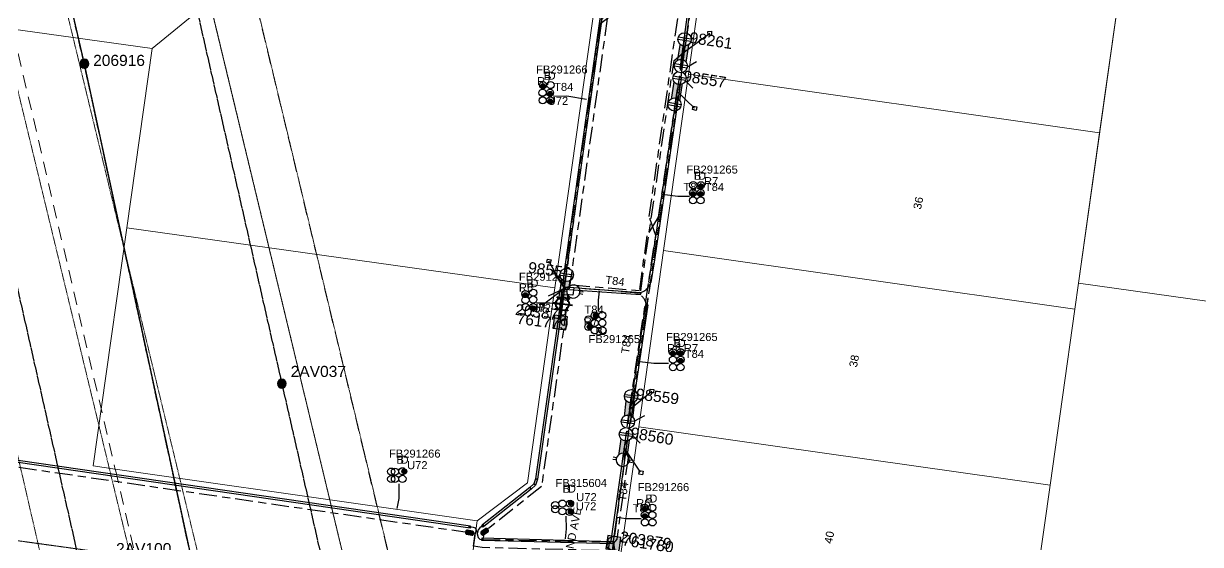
# Model space of a CAD drawing. Header units: metres. Extents: x 277863 to 282129, y 6130772 to 6135401.
# Drawn here: x 279346.1 to 279610.9, y 6133585.4 to 6133702.5 of the extents above; entities that cross this region are included whole.
import ezdxf
from ezdxf.enums import TextEntityAlignment as Align

# ---------------------------------------------------------------- set-up
doc = ezdxf.new("R2010")
doc.units = ezdxf.units.M
for name, pattern in [('Cable Exist OH', [1, 1, 0]), ('Cable Exist UG', [8.2, 4, -1.2, 1.8, -1.2]), ('Dash', [5, 3, -2]), ('HIDDEN', [0.375, 0.25, -0.125]), ('HIDDEN2', [0.1875, 0.125, -0.0625])]:
    doc.linetypes.add(name, pattern=pattern)
doc.layers.get('0').update_dxf_attribs({"color": 6})
for name, color, linetype, lineweight in [('Cadastre Buildings_SP_EXT', 9, 'Continuous', 5), ('Cadastre Easements_SP_EXT', 9, 'Continuous', 5), ('Cadastre Land Parcels_SP_EXT', 9, 'Continuous', 5), ('Cadastre Other Property_SP_EXT', 9, 'HIDDEN', 5), ('Cadastre Roads_SP_EXT', 9, 'Continuous', 5)]:
    doc.layers.add(name, color=color, linetype=linetype, lineweight=lineweight)
for name, color, linetype in [('Duct_SP_EXT', 7, 'Continuous'), ('Equip_HV_EXT', 7, 'Continuous'), ('Equip_LV_EXT', 7, 'Continuous'), ('Equip_SP_SL_EXT', 7, 'Continuous'), ('Mains_HV_EXT', 7, 'Continuous'), ('Mains_LV_EXT', 7, 'Continuous'), ('Mains_SL_EXT', 7, 'Continuous'), ('Mains_TR_EXT', 7, 'Continuous'), ('Services_SP_EXT', 7, 'Continuous'), ('SupportsOH_SP_TR_HV_LV_SL_EXT', 7, 'Continuous'), ('SupportsUG_SP_LV_EXT', 7, 'Continuous'), ('SupportsUG_SP_LV_SL_EXT', 7, 'Continuous'), ('Trench_SP_EXT', 7, 'Continuous')]:
    doc.layers.add(name, color=color, linetype=linetype)
doc.styles.add('COLUMN_LABEL', font='arial.ttf')
doc.styles.add('iecARIAL', font='arial.ttf', dxfattribs={"height": 2})
doc.styles.add('POLE_LABEL', font='arial.ttf')
doc.styles.get("Standard").update_dxf_attribs({"font": 'arial.ttf'})
doc.linetypes.add('Cable E OH', pattern='A,9.4,["E",Standard,S=1.7,R=0,X=0,Y=-1],0', length=9.4)

# ---------------------------------------------------------------- blocks, each defined once
blk = doc.blocks.new('COLUMN_EXT')
blk.add_hatch(color=256).paths.add_polyline_path([(-1.49, 1.48), (-1.49, -1.49), (1.48, -1.49), (1.48, 1.48)])
blk.add_lwpolyline([(-1.49, -1.49), (1.48, -1.49), (1.48, 1.48), (-1.49, 1.48)], close=True)
for tag, height, style, flags, p in [('ASSET_NUM', 2.5, 'COLUMN_LABEL', 8, (2, 2)), ('STRUCTURE_PLANT_NUMBER', 0.2, 'POLE_LABEL', 9, (1.81, 0.03)), ('STREET_CODE', 0.2, 'COLUMN_LABEL', 9, (1.81, -0.2))]:
    blk.add_attdef(tag, text='', height=height, dxfattribs=dict(style=style, flags=flags)).set_placement(p, align=Align.MIDDLE_LEFT)
at = {"flags": 1}
blk.add_attdef('Z', (1.81, -2.35), '', height=0.2, dxfattribs=at)
at = {"flags": 9}
for tag, p in [('COLUMN_TYPE', (1.81, -0.4)), ('OWNED_BY', (1.81, -0.6)), ('STATE', (1.81, -0.8)), ('USAGE', (1.81, -1)), ('STREETNAME', (1.81, -1.6)), ('SUBURB', (1.81, -1.8)), ('LEGEND', (1.81, -1.2)), ('LOCATION', (1.81, -1.4)), ('NOTES', (1.81, -2))]:
    blk.add_attdef(tag, text='', height=0.2, dxfattribs=at).set_placement(p, align=Align.MIDDLE_LEFT)
blk = doc.blocks.new('PILLAR_EXT')
blk.add_hatch(color=256).paths.add_polyline_path([(-2.475, 0.99), (-2.475, -0.99), (2.475, -0.99), (2.475, 0.99)])
blk.add_lwpolyline([(-2.475, -0.99), (2.475, -0.99), (2.475, 0.99), (-2.475, 0.99)], close=True)
at = {"style": 'iecARIAL', "flags": 8}
blk.add_attdef('ASSET_NUM', (1.5, 3.5), '', height=2.5, dxfattribs=at)
for tag, p, flags in [('OWNED_BY', (0, -0.2), 9), ('STATE', (0, -0.4), 9), ('SUPPORT_TYPE', (0, -0.6), 9), ('STREETNAME', (0, -1.8), 9), ('SUBURB', (0, -2), 1), ('USAGE', (0, -0.8), 9), ('LEGEND', (0, -1), 9), ('LOCATION', (0, -1.2), 9), ('NOTES', (0, -1.4), 9), ('PARENT', (0, -1.6), 9)]:
    blk.add_attdef(tag, p, '', height=0.2, dxfattribs=dict(flags=flags))
blk = doc.blocks.new('DUCT_EXT')
blk.add_circle((0, 0.8), 0.8)
at = {"flags": 1}
blk.add_attdef('Z', (0, 0), '', height=0.2, dxfattribs=at)
at = {"flags": 9}
for tag, p in [('DUCT_CODE', (0, 0)), ('XSECT_TYPE', (0, -0.2)), ('STATE', (0, -0.6)), ('FB_REFERENCE', (0, -0.4)), ('NOTES', (0, -0.8))]:
    blk.add_attdef(tag, text='', height=0.2, dxfattribs=at).set_placement(p, align=Align.MIDDLE_LEFT)
blk = doc.blocks.new('SL_LANTERN_EXT')
at = {"lineweight": 40}
for p, q in [((-1.46, 5.68), (-1.06, 5.28)), ((0, 1.97), (0, 6.47)), ((1.46, 5.68), (1.06, 5.28)), ((-2.25, 4.22), (2.25, 4.22)), ((-1.46, 2.76), (-1.06, 3.16)), ((0, 0), (0, 2.72)), ((1.46, 2.76), (1.06, 3.16))]:
    blk.add_line(p, q, dxfattribs=at)
blk.add_circle((0, 4.22), 1.5, dxfattribs=at)
at = {"style": 'iecARIAL', "flags": 8}
blk.add_attdef('ASSET_NUM', (1.5, 1.5), '', height=2.5, dxfattribs=at)
for tag, p, height, flags in [('OPERATING_VOLTAGE', (0.98, -1.65), 0.2, 9), ('ORIENTATION', (0.98, -1.85), 0.2, 9), ('OWNED_BY', (0.98, -2.05), 0.2, 9), ('STATE', (0.98, -2.25), 0.2, 9), ('CONSTRUCTED_VOLTAGE', (0.98, -0.65), 0.2, 9), ('CONTROL_TYPE', (0.98, -0.85), 0.2, 9), ('LANTERN_PURPOSE', (0.98, -1.05), 0.2, 9), ('LANTERN_TYPE', (0.98, -1.25), 0.2, 9), ('NO_PHASES', (0.98, -1.45), 0.2, 9), ('USAGE', (0.98, -2.45), 0.2, 9), ('CEXIST', (0.98, -2.65), 0.2, 9), ('LNUMBER', (2.18, -3.25), 2.5, 8), ('CNEW', (0.98, -2.85), 0.2, 9), ('CNUMBER', (0.98, -3.05), 0.2, 9), ('CREMOVE', (0.98, -3.25), 0.2, 9), ('CREPLACE', (0.98, -3.45), 0.2, 9), ('LKINGHEIGHT', (0.98, -3.65), 0.2, 9), ('LBRACKET', (0.98, -3.85), 0.2, 9), ('LBRACKETVOCAB', (0.98, -4.05), 0.2, 9), ('LCATEGORY', (0.98, -4.25), 0.2, 9), ('LCHARGE1', (0.98, -4.45), 0.2, 9), ('LCHARGE1PERCENT', (0.98, -4.65), 0.2, 9), ('LCHARGE2', (0.98, -4.85), 0.2, 9), ('LCHARGE2PERCENT', (0.98, -5.05), 0.2, 9), ('LCHARGE3', (0.98, -5.25), 0.2, 9), ('LCHARGE3PERCENT', (0.98, -5.45), 0.2, 9), ('LEXIST', (0.98, -5.65), 0.2, 9), ('LLAMP', (0.98, -5.85), 0.2, 9), ('LLAMPVOCAB', (0.98, -6.05), 0.2, 9), ('LMAST', (0.98, -6.25), 0.2, 9), ('LMASTVOCAB', (0.98, -6.45), 0.2, 9), ('LNEW', (0.98, -6.65), 0.2, 9), ('LANTNUMBER', (0.98, -6.85), 0.2, 9), ('LOUTREACH', (0.98, -7.25), 0.2, 9), ('LOUTREACHVOCAB', (0.98, -7.45), 0.2, 9), ('LRATECODE', (0.98, -7.65), 0.2, 9), ('LREMOVE', (0.98, -7.85), 0.2, 9), ('LREPLACE', (0.98, -8.05), 0.2, 9), ('STREETNAME', (0.98, -9.25), 0.2, 9), ('SUBURB', (0.98, -9.45), 0.2, 1), ('LTYPE', (0.98, -8.25), 0.2, 9), ('LTYPEVOCAB', (0.98, -8.45), 0.2, 9), ('LEGEND', (0.98, -8.65), 0.2, 9), ('LOCATION', (0.98, -8.85), 0.2, 9), ('NOTES', (0.98, -9.05), 0.2, 9)]:
    blk.add_attdef(tag, p, '', height=height, dxfattribs=dict(flags=flags))
blk = doc.blocks.new('CCP_EXT')
at = {"flags": 9}
blk.add_attdef('NOTES', text='', height=0.2, dxfattribs=at).set_placement((0, -2), align=Align.MIDDLE_LEFT)
blk.add_wipeout([(0, 0.57), (0.57, 0), (0, -0.57), (-0.57, 0)])
blk.add_lwpolyline([(-0.57, 0), (0, 0.57), (0.57, 0), (0, -0.57), (-0.57, 0)])
at = {"flags": 1}
blk.add_attdef('Z', (0, 0), '', height=0.2, dxfattribs=at)
at = {"flags": 9}
for tag, p in [('CCP_TYPE', (0, 0)), ('CONSTRUCTED_VOLTAGE', (0, -0.2)), ('OPERATING_VOLTAGE', (0, -0.6)), ('ORIENTATION', (0, -0.8)), ('OWNED_BY', (0, -1)), ('STATE', (0, -1.8)), ('NO_PHASES', (0, -0.4)), ('USAGE', (0, -1.2)), ('LEGEND', (0, -1.4)), ('LIFE_SUPPORT', (0, -1.6))]:
    blk.add_attdef(tag, text='', height=0.2, dxfattribs=at).set_placement(p, align=Align.MIDDLE_LEFT)
blk = doc.blocks.new('POLE_EXT')
blk.add_hatch(color=256).paths.add_polyline_path([(-1, 0, 1), (1, 0, 1)])
blk.add_lwpolyline([(-1, 0, 1), (1, 0, 1)], format="xyb", close=True)
for tag, height, flags, p in [('pNumber', 2.5, 8, (-17.84, 2.07)), ('OWNED_BY', 0.2, 9, (1.35, -0.4)), ('SPECIAL_USE', 0.2, 9, (1.35, -0.8)), ('STATE', 0.2, 9, (1.35, -1)), ('cLV', 0.2, 9, (1.35, -1.4)), ('hDepth', 0.2, 9, (1.35, -1.6)), ('hDia', 0.2, 9, (1.35, -1.8)), ('cHV', 0.2, 9, (1.35, -2)), ('PARENT', 0.2, 9, (1.35, -0.6)), ('USAGE', 0.2, 9, (1.35, -1.2)), ('LBRACKET', 0.2, 9, (1.35, -2.2)), ('LExisting', 0.2, 9, (1.35, -2.4)), ('LANTNUMBER', 0.2, 9, (1.35, -2.6)), ('cLinedev', 0.2, 9, (1.35, -3.4)), ('pExisting', 0.2, 9, (1.35, -3.8)), ('pFooting', 0.2, 9, (1.35, -4.4)), ('pNew', 0.2, 9, (1.35, -4.6)), ('pRelocate', 0.2, 9, (1.35, -5)), ('pRemove', 0.2, 9, (1.35, -5.2)), ('pReplace', 0.2, 9, (1.35, -5.4)), ('LOther', 0.2, 9, (1.35, -2.8)), ('LRemove', 0.2, 9, (1.35, -3)), ('LEGEND', 0.2, 9, (1.35, -3.2)), ('LOCATION', 0.2, 9, (1.35, -3.6)), ('PFNUMBER', 0.2, 9, (1.35, -4)), ('NEWPFNUMBER', 0.2, 9, (1.35, -4.2)), ('pStay', 0.2, 9, (1.35, -5.6)), ('pType', 0.2, 9, (1.35, -5.8)), ('cspan', 0.2, 9, (1.35, -6)), ('STREETNAME', 0.2, 9, (1.35, -6.2)), ('SUBURB', 0.2, 9, (1.35, -6.4)), ('OPERATED_BY', 0.2, 9, (1.36, -7.01)), ('NOTES', 0.2, 9, (1.35, -6.6)), ('MAINTAINED_BY', 0.2, 9, (1.36, -6.81))]:
    blk.add_attdef(tag, text='', height=height, dxfattribs=dict(flags=flags)).set_placement(p, align=Align.MIDDLE_LEFT)
at = {"style": 'POLE_LABEL'}
for tag, height, flags, p in [('ASSET_NUM', 2.5, 8, (2, 2)), ('STRUCTURE_PLANT_NUMBER', 0.2, 9, (1.35, 0.03)), ('STREET_CODE', 0.2, 9, (1.35, -0.2))]:
    blk.add_attdef(tag, text='', height=height, dxfattribs=dict(at, flags=flags)).set_placement(p, align=Align.MIDDLE_LEFT)
at = {"flags": 1}
blk.add_attdef('Z', (1.35, -7.33), '', height=0.2, dxfattribs=at)
blk = doc.blocks.new('HV_STJ_EXT')
h = blk.add_hatch(color=256)
edge = h.paths.add_edge_path()
edge.add_ellipse((-0.59, 0.13), major_axis=(0.226, 0.226), ratio=1, start_angle=45, end_angle=135)
edge.add_line((-0.91, 0.13), (-0.91, -0.13))
edge.add_ellipse((-0.59, -0.13), major_axis=(0.226, 0.226), ratio=1, start_angle=135, end_angle=225)
edge.add_line((-0.59, -0.45), (0.59, -0.45))
edge.add_ellipse((0.59, -0.13), major_axis=(-0.226, 0.226), ratio=1, start_angle=135, end_angle=225)
edge.add_line((0.91, -0.13), (0.91, 0.13))
edge.add_ellipse((0.59, 0.13), major_axis=(-0.226, 0.226), ratio=1, start_angle=225, end_angle=315)
edge.add_line((0.59, 0.45), (-0.59, 0.45))
blk.add_lwpolyline([(-0.91, 0.13), (-0.91, -0.13, 0.414214), (-0.59, -0.45), (0.59, -0.45, 0.414214), (0.91, -0.13), (0.91, 0.13, 0.414214), (0.59, 0.45), (-0.59, 0.45, 0.414214)], format="xyb", close=True)
for tag, flags, p in [('ORIENTATION', 9, (1.5, 0)), ('Z', 1, (1.5, -0.8)), ('USAGE', 9, (1.5, -0.2)), ('LEGEND', 9, (1.5, -0.4)), ('NOTES', 9, (1.5, -0.6))]:
    blk.add_attdef(tag, text='', height=0.2, dxfattribs=dict(flags=flags)).set_placement(p, align=Align.MIDDLE_LEFT)
blk = doc.blocks.new('LV_UG_LINKS_OPEN_EXT')
for p, q in [((-0.25, 1.47), (-0.25, 2.22)), ((0.25, 1.47), (0.25, 2.22)), ((-0.25, -1.47), (-0.25, -2.22)), ((0.25, -1.47), (0.25, -2.22))]:
    blk.add_line(p, q)
at = {"flags": 9}
for tag, p in [('ACTUAL_STATUS', (0, 0)), ('CONSTRUCTED_VOLTAGE', (0, -0.2)), ('OPERATING_VOLTAGE', (0, -0.6)), ('ORIENTATION', (0, -0.8)), ('STATE', (0, -1)), ('SWITCH_TYPE', (0, -1.2)), ('NO_PHASES', (0, -0.4)), ('USAGE', (0, -1.4)), ('NOTES', (0, -1.6))]:
    blk.add_attdef(tag, text='', height=0.2, dxfattribs=at).set_placement(p, align=Align.MIDDLE_LEFT)
at = {"flags": 1}
blk.add_attdef('Z', (0, 0), '', height=0.2, dxfattribs=at)
blk.add_wipeout([(-0.25, 1.47), (-0.43, 1.43), (-0.61, 1.36), (-0.77, 1.28), (-0.93, 1.17), (-1.07, 1.05), (-1.19, 0.9), (-1.29, 0.75), (-1.38, 0.58), (-1.44, 0.4), (-1.48, 0.22), (-1.49, 0.03), (-1.49, -0.16), (-1.45, -0.34), (-1.4, -0.52), (-1.32, -0.69), (-1.23, -0.85), (-1.11, -1), (-0.98, -1.13), (-0.83, -1.24), (-0.66, -1.34), (-0.49, -1.41), (-0.31, -1.46), (-0.13, -1.49), (0.06, -1.49), (0.25, -1.47), (0.43, -1.43), (0.61, -1.36), (0.77, -1.28), (0.93, -1.17), (1.07, -1.05), (1.19, -0.9), (1.29, -0.75), (1.38, -0.58), (1.44, -0.4), (1.48, -0.22), (1.49, -0.03), (1.49, 0.16), (1.45, 0.34), (1.4, 0.52), (1.32, 0.69), (1.23, 0.85), (1.11, 1), (0.98, 1.13), (0.83, 1.24), (0.66, 1.34), (0.49, 1.41), (0.31, 1.46), (0.13, 1.49), (-0.06, 1.49)])
blk.add_lwpolyline([(0, -1.49, 1), (0, 1.49, 1)], format="xyb", close=True)
blk = doc.blocks.new('LV_UG_LINKS_CLOSED_EXT')
blk.add_wipeout([(-1.06, 1.06), (-1.18, 0.92), (-1.29, 0.76), (-1.37, 0.59), (-1.43, 0.42), (-1.48, 0.23), (-1.49, 0.05), (-1.49, -0.14), (-1.46, -0.33), (-1.41, -0.51), (-1.33, -0.68), (-1.24, -0.84), (-1.12, -0.99), (-0.99, -1.12), (-0.84, -1.24), (-0.68, -1.33), (-0.51, -1.41), (-0.33, -1.46), (-0.14, -1.49), (0.05, -1.49), (0.23, -1.48), (0.42, -1.43), (0.59, -1.37), (0.76, -1.29), (0.92, -1.18), (1.06, -1.06), (1.18, -0.92), (1.29, -0.76), (1.37, -0.59), (1.43, -0.42), (1.48, -0.23), (1.49, -0.05), (1.49, 0.14), (1.46, 0.33), (1.41, 0.51), (1.33, 0.68), (1.24, 0.84), (1.12, 0.99), (0.99, 1.12), (0.84, 1.24), (0.68, 1.33), (0.51, 1.41), (0.33, 1.46), (0.14, 1.49), (-0.05, 1.49), (-0.23, 1.48), (-0.42, 1.43), (-0.59, 1.37), (-0.76, 1.29), (-0.92, 1.18)])
for p, q in [((-0.25, -1.48), (-0.25, 1.48)), ((0.25, -1.48), (0.25, 1.48))]:
    blk.add_line(p, q)
blk.add_circle((0, 0), 1.5)
at = {"flags": 9}
for tag, p in [('ACTUAL_STATUS', (0, 0)), ('CONSTRUCTED_VOLTAGE', (0, -0.2)), ('OPERATING_VOLTAGE', (0, -0.6)), ('ORIENTATION', (0, -0.8)), ('STATE', (0, -1)), ('SWITCH_TYPE', (0, -1.2)), ('NO_PHASES', (0, -0.4)), ('USAGE', (0, -1.4)), ('NOTES', (0, -1.6))]:
    blk.add_attdef(tag, text='', height=0.2, dxfattribs=at).set_placement(p, align=Align.MIDDLE_LEFT)
at = {"flags": 1}
blk.add_attdef('Z', (0, 0), '', height=0.2, dxfattribs=at)
blk = doc.blocks.new('CABLE_LARGE_EXT')
h = blk.add_hatch(color=256)
edge = h.paths.add_edge_path()
edge.add_arc((0, 0.55), 0.55, 0, 360)
blk.add_circle((0, 0.55), 0.55)
at = {"flags": 1}
blk.add_attdef('Z', (0, 0), '', height=0.2, dxfattribs=at)
at = {"flags": 9}
for tag, p in [('COND_CODE', (0, 0)), ('STATE', (0, -0.4)), ('XSECT_SIZE', (0, -0.6)), ('FB_REFERENCE', (0, -0.2)), ('NOTES', (0, -0.8))]:
    blk.add_attdef(tag, text='', height=0.2, dxfattribs=at).set_placement(p, align=Align.MIDDLE_LEFT)

msp = doc.modelspace()

# ---------------------------------------------------------------- linework, layer by layer
at = {"layer": 'Cadastre Land Parcels_SP_EXT', "linetype": 'Continuous'}
for points in [[(279152.49, 6133727.98), (279375.03, 6133696.95), (279396.64, 6133714.6), (279417.49, 6133731.62), (279426.05, 6133791.02), (279416.14, 6133792.41), (279408.15, 6133736.91), (279372.1, 6133707.48), (279258.94, 6133723.33), (279219.32, 6133728.86), (279153.52, 6133737.93), (279152.49, 6133727.98)], [(279926.09, 6133596.1), (279940.06, 6133695.73), (279597.45, 6133743.77), (279583.43, 6133644.15), (279926.09, 6133596.1)], [(279495.68, 6133691.18), (279588.19, 6133677.98), (279593.77, 6133717.62), (279501.26, 6133730.85), (279495.68, 6133691.18)], [(279490.09, 6133651.51), (279582.62, 6133638.34), (279583.43, 6133644.15), (279588.19, 6133677.98), (279495.68, 6133691.18), (279490.09, 6133651.51)], [(279361.81, 6133603.04), (279366.74, 6133602.33), (279425.63, 6133593.94), (279448.2, 6133590.73), (279459.5, 6133599.24), (279465.67, 6133643.09), (279369.35, 6133656.59), (279363.6, 6133615.79), (279361.81, 6133603.04)], [(279484.51, 6133611.84), (279577.04, 6133598.71), (279582.62, 6133638.34), (279490.09, 6133651.51), (279484.51, 6133611.84)], [(279569.42, 6133544.52), (279912.12, 6133496.47), (279926.09, 6133596.1), (279583.43, 6133644.15), (279582.62, 6133638.34), (279577.04, 6133598.71), (279571.46, 6133559.07), (279569.42, 6133544.52)], [(279478.92, 6133572.16), (279571.46, 6133559.07), (279577.04, 6133598.71), (279484.51, 6133611.84), (279478.92, 6133572.16)]]:
    msp.add_lwpolyline(points, close=True, dxfattribs=at)
msp.add_lwpolyline([(279444.99, 6133567.92), (279448.2, 6133590.73), (279425.63, 6133593.94), (279366.74, 6133602.33), (279361.81, 6133603.04), (279363.6, 6133615.79), (279363.6, 6133615.79), (279369.34, 6133656.59), (279375.03, 6133696.95), (279152.49, 6133727.98)], dxfattribs=at)
at = {"layer": 'Cadastre Other Property_SP_EXT', "linetype": 'HIDDEN2'}
for points in [[(279285.2, 6133997.18), (279253.49, 6134001.58), (279379.46, 6133455.13), (279417.72, 6133449.64), (279285.2, 6133997.18)], [(279401.85, 6133451.91), (279451.37, 6133444.62), (279319.39, 6133992.33), (279269.39, 6133999.41), (279401.85, 6133451.91)]]:
    msp.add_lwpolyline(points, close=True, dxfattribs=at)
at = {"layer": 'Duct_SP_EXT'}
for p, q in [((279486.82, 6133644.38), (279487.63, 6133649.52)), ((279487.29, 6133644.31), (279488.11, 6133649.44)), ((279487.63, 6133649.52), (279487.87, 6133649.48)), ((279488.11, 6133649.44), (279487.87, 6133649.48)), ((279486.82, 6133644.38), (279487.05, 6133644.34)), ((279487.29, 6133644.31), (279487.05, 6133644.34)), ((279484.95, 6133641.61), (279484.97, 6133641.85)), ((279484.99, 6133642.09), (279484.97, 6133641.85)), ((279486.07, 6133639.33), (279486.31, 6133639.3)), ((279486.55, 6133639.26), (279486.31, 6133639.3)), ((279466.31, 6133635.44), (279461.26, 6133600.14)), ((279466.79, 6133635.37), (279461.73, 6133600.07)), ((279466.31, 6133635.44), (279466.55, 6133635.41)), ((279466.31, 6133635.44), (279466.55, 6133635.41)), ((279466.79, 6133635.38), (279466.55, 6133635.41)), ((279466.79, 6133635.37), (279466.55, 6133635.41)), ((279446.62, 6133589.03), (279284.49, 6133612.6)), ((279446.69, 6133589.51), (279284.56, 6133613.07)), ((279460.02, 6133598.19), (279449.37, 6133589.82)), ((279460.34, 6133597.83), (279449.67, 6133589.44)), ((279460.89, 6133599.02), (279460.02, 6133598.18)), ((279460.02, 6133598.18), (279460.02, 6133598.19)), ((279460.02, 6133598.19), (279460.18, 6133598.01)), ((279460.02, 6133598.18), (279460.18, 6133598.01)), ((279460.35, 6133597.84), (279460.18, 6133598.01)), ((279460.34, 6133597.83), (279460.18, 6133598.01)), ((279460.35, 6133597.84), (279460.34, 6133597.83)), ((279461.31, 6133598.76), (279460.35, 6133597.84)), ((279461.26, 6133600.16), (279460.89, 6133599.02)), ((279460.89, 6133599.02), (279461.1, 6133598.89)), ((279461.31, 6133598.76), (279461.1, 6133598.89)), ((279461.26, 6133600.14), (279461.26, 6133600.16)), ((279461.26, 6133600.16), (279461.49, 6133600.11)), ((279461.26, 6133600.14), (279461.49, 6133600.11)), ((279461.73, 6133600.05), (279461.31, 6133598.76)), ((279461.73, 6133600.07), (279461.49, 6133600.11)), ((279461.73, 6133600.05), (279461.49, 6133600.11)), ((279461.73, 6133600.07), (279461.73, 6133600.05)), ((279449.28, 6133589.75), (279449.18, 6133589.68)), ((279449.38, 6133589.82), (279449.28, 6133589.75)), ((279449.28, 6133589.75), (279449.41, 6133589.55)), ((279449.37, 6133589.82), (279449.38, 6133589.82)), ((279449.37, 6133589.82), (279449.52, 6133589.63)), ((279449.38, 6133589.82), (279449.52, 6133589.63)), ((279446.62, 6133589.03), (279446.66, 6133589.27)), ((279446.69, 6133589.51), (279446.66, 6133589.27)), ((279449.18, 6133589.68), (279449.31, 6133589.48)), ((279449.43, 6133589.28), (279449.31, 6133589.48)), ((279449.55, 6133589.35), (279449.41, 6133589.55)), ((279449.55, 6133589.35), (279449.43, 6133589.28)), ((279449.67, 6133589.44), (279449.52, 6133589.63)), ((279449.66, 6133589.44), (279449.52, 6133589.63)), ((279449.66, 6133589.44), (279449.55, 6133589.35)), ((279449.67, 6133589.44), (279449.66, 6133589.44)), ((279449.24, 6133586.77), (279449.23, 6133586.53)), ((279449.23, 6133586.29), (279449.23, 6133586.53)), ((279478.71, 6133585.5), (279449.23, 6133586.29)), ((279478.72, 6133585.98), (279449.24, 6133586.77)), ((279478.2, 6133585.68), (279478.44, 6133585.64)), ((279478.68, 6133585.61), (279478.44, 6133585.64)), ((279478.71, 6133585.5), (279478.72, 6133585.74)), ((279478.72, 6133585.98), (279478.72, 6133585.74))]:
    msp.add_line(p, q, dxfattribs=at)
for points in [[(279465.34, 6133686.24), (279468.34, 6133686.28), (279472.77, 6133685.56)], [(279495.93, 6133663.64), (279493.34, 6133663.64), (279490.41, 6133664)], [(279475.48, 6133637.9), (279475.46, 6133640.32), (279475.73, 6133642.37)], [(279475.48, 6133637.9), (279475.46, 6133640.32), (279475.73, 6133642.37)], [(279461.49, 6133639.72), (279464.49, 6133639.71), (279466.64, 6133639.4)], [(279491.22, 6133626.09), (279487.95, 6133626.07), (279484.77, 6133626.49)], [(279430.54, 6133599.06), (279430.54, 6133595.76), (279430.13, 6133593.48)], [(279468.14, 6133591.73), (279468.21, 6133588.89), (279468, 6133586.63)], [(279485.04, 6133591.16), (279481.65, 6133591.18), (279479.64, 6133591.46)]]:
    msp.add_lwpolyline(points, dxfattribs=at)
at = {"layer": 'Mains_HV_EXT', "linetype": 'Cable Exist UG'}
for points in [[(279446.42, 6133588), (279282.22, 6133611.8), (279280.02, 6133595.12)], [(279484.76, 6133568.21), (279483.17, 6133567.35), (279483.17, 6133567.35), (279478.54, 6133568.16), (279473.43, 6133568.46), (279474.57, 6133576.64), (279475.63, 6133584.05), (279449.32, 6133584.67), (279447.38, 6133584.97), (279447.73, 6133587.89), (279446.47, 6133588.02)], [(279484.76, 6133568.21), (279483.42, 6133569.34), (279483.42, 6133569.34), (279478.79, 6133570.15), (279475.73, 6133570.49), (279475.73, 6133570.49), (279476.58, 6133576.5), (279477.95, 6133585.88), (279449.53, 6133586.46), (279449.86, 6133588.26)]]:
    msp.add_lwpolyline(points, dxfattribs=at)
at = {"layer": 'Mains_HV_EXT', "linetype": 'Cable Exist OH'}
msp.add_lwpolyline([(279398.6, 6133448.21), (279383.24, 6133513.85), (279377.38, 6133581.7), (279280.03, 6133595.17)], dxfattribs=at)
at = {"layer": 'Mains_SL_EXT', "linetype": 'Cable Exist UG'}
msp.add_lwpolyline([(279478.83, 6133585.68), (279479.13, 6133583.82), (279479.13, 6133583.82), (279477.42, 6133572.17), (279477.18, 6133570), (279477.18, 6133570), (279473.24, 6133539.42), (279472.47, 6133537.26)], dxfattribs=at)
at = {"layer": 'Trench_SP_EXT', "linetype": 'Cable Exist UG'}
for points in [[(279497.52, 6133693.96), (279493.87, 6133691.81)], [(279496.69, 6133688.03), (279493.71, 6133690.89)], [(279485.84, 6133614.3), (279481.96, 6133612.25)], [(279484.87, 6133608.19), (279481.83, 6133611.29)], [(279449.69, 6133589.78), (279448.78, 6133589.13), (279448.4, 6133588.69), (279448.18, 6133587.75)], [(279446.24, 6133589.41), (279447.25, 6133589.3), (279447.72, 6133589.14), (279447.94, 6133588.71), (279448.41, 6133586.96), (279448.8, 6133586.61), (279449.72, 6133586.41)]]:
    msp.add_lwpolyline(points, dxfattribs=at)
for points in [[(279487.38, 6133646.03), (279486.07, 6133637.66), (279486.07, 6133637.66, 0.428125), (279483.85, 6133642.03)], [(279483.89, 6133641.95, 0.40932), (279487.26, 6133644.8)]]:
    msp.add_lwpolyline(points, format="xyb", dxfattribs=at)

# ---------------------------------------------------------------- block references
at = {"layer": 'Duct_SP_EXT'}
for name, p in [('DUCT_EXT', (279462.87, 6133686.19)), ('DUCT_EXT', (279462.98, 6133687.91)), ('CABLE_LARGE_EXT', (279462.98, 6133687.91)), ('DUCT_EXT', (279464.57, 6133686.19)), ('DUCT_EXT', (279464.68, 6133687.91)), ('DUCT_EXT', (279462.9, 6133684.47)), ('DUCT_EXT', (279464.6, 6133684.47)), ('CABLE_LARGE_EXT', (279464.57, 6133686.19)), ('CABLE_LARGE_EXT', (279464.6, 6133684.47)), ('DUCT_EXT', (279496.77, 6133665.4)), ('DUCT_EXT', (279498.52, 6133665.38)), ('DUCT_EXT', (279496.72, 6133663.68)), ('CABLE_LARGE_EXT', (279496.72, 6133663.68)), ('DUCT_EXT', (279498.44, 6133663.68)), ('CABLE_LARGE_EXT', (279498.44, 6133663.68)), ('CABLE_LARGE_EXT', (279498.52, 6133665.38)), ('DUCT_EXT', (279496.72, 6133661.98)), ('DUCT_EXT', (279498.42, 6133661.98)), ('DUCT_EXT', (279460.78, 6133641.22)), ('DUCT_EXT', (279459, 6133640.93)), ('DUCT_EXT', (279459.04, 6133639.55)), ('CABLE_LARGE_EXT', (279459, 6133640.9)), ('DUCT_EXT', (279460.77, 6133639.68)), ('DUCT_EXT', (279459.07, 6133637.97)), ('DUCT_EXT', (279460.77, 6133637.96)), ('DUCT_EXT', (279492.2, 6133627.81)), ('DUCT_EXT', (279492.21, 6133626.15)), ('CABLE_LARGE_EXT', (279492.2, 6133627.81)), ('DUCT_EXT', (279493.92, 6133627.82)), ('DUCT_EXT', (279493.92, 6133626.15)), ('CABLE_LARGE_EXT', (279493.92, 6133627.82)), ('CABLE_LARGE_EXT', (279493.92, 6133626.15)), ('DUCT_EXT', (279492.22, 6133624.46)), ('DUCT_EXT', (279493.91, 6133624.46)), ('DUCT_EXT', (279467.36, 6133593.79)), ('DUCT_EXT', (279469.06, 6133593.76)), ('DUCT_EXT', (279467.35, 6133592.04)), ('DUCT_EXT', (279469.01, 6133591.9)), ('DUCT_EXT', (279485.85, 6133592.87)), ('DUCT_EXT', (279485.9, 6133591.21)), ('CABLE_LARGE_EXT', (279485.85, 6133592.87)), ('DUCT_EXT', (279487.55, 6133592.87)), ('DUCT_EXT', (279487.6, 6133591.21)), ('DUCT_EXT', (279485.91, 6133589.55)), ('CABLE_LARGE_EXT', (279485.9, 6133591.21)), ('DUCT_EXT', (279487.61, 6133589.55))]:
    msp.add_blockref(name, p, dxfattribs=at)
for name, p, rotation in [('DUCT_EXT', (279475.42, 6133636.89), 90.0727644792585), ('CABLE_LARGE_EXT', (279475.42, 6133636.89), 90.0727644792585), ('DUCT_EXT', (279477.14, 6133636.93), 90.0727644792585), ('DUCT_EXT', (279474.01, 6133636.01), 90.0727644792585), ('DUCT_EXT', (279474.02, 6133634.34), 90.0727644792585), ('CABLE_LARGE_EXT', (279474.02, 6133634.34), 90.0727644792585), ('DUCT_EXT', (279475.43, 6133635.21), 90.0727644792585), ('DUCT_EXT', (279477.14, 6133635.25), 90.0727644792585), ('DUCT_EXT', (279475.44, 6133633.53), 90.0727644792585), ('DUCT_EXT', (279477.15, 6133633.57), 90.0727644792585), ('DUCT_EXT', (279428.04, 6133601.78), 270.1875400876245), ('DUCT_EXT', (279428.04, 6133600.1), 270.1875400876245), ('DUCT_EXT', (279428.87, 6133601.75), 270.1875400876245), ('DUCT_EXT', (279428.87, 6133600.1), 270.1875400876245), ('DUCT_EXT', (279430.57, 6133601.85), 270.1875400876245), ('DUCT_EXT', (279430.57, 6133600.14), 270.1875400876245), ('CABLE_LARGE_EXT', (279431.25, 6133601.83), 270.1875400876245), ('DUCT_EXT', (279466.53, 6133594.23), 89.86824126531374), ('CABLE_LARGE_EXT', (279469.87, 6133594.63), 90.0256181460403), ('DUCT_EXT', (279466.54, 6133593.31), 89.97538327032015), ('CABLE_LARGE_EXT', (279469.79, 6133592.78), 89.97857745136572)]:
    msp.add_blockref(name, p, dxfattribs=dict(at, rotation=rotation))
at = {"layer": 'Equip_HV_EXT'}
for p, rotation in [((279446.47, 6133588.02), 349.2157024569324), ((279449.86, 6133588.26), 214.4389894471153)]:
    msp.add_blockref('HV_STJ_EXT', p, dxfattribs=dict(at, rotation=rotation))
at = {"layer": 'Equip_SP_SL_EXT'}
ref = msp.add_blockref('SL_LANTERN_EXT', (279466.83, 6133635.31), dxfattribs=dict(at, rotation=352.7863908439642))
ref.add_attrib('ASSET_NUM', '203878', dxfattribs={"layer": '0', "height": 2.5, "rotation": 352.7864, "style": 'iecARIAL'}).set_placement((279468.33, 6133636.81), align=Align.MIDDLE_RIGHT)
ref = msp.add_blockref('SL_LANTERN_EXT', (279478.83, 6133585.68), dxfattribs=dict(at, rotation=171.6341140244476))
ref.add_attrib('ASSET_NUM', '203879', dxfattribs={"layer": '0', "height": 2.5, "rotation": 351.6341, "style": 'iecARIAL'}).set_placement((279480.33, 6133587.18), align=Align.MIDDLE_LEFT)
at = {"layer": 'SupportsOH_SP_TR_HV_LV_SL_EXT'}
ref = msp.add_blockref('POLE_EXT', (279359.79, 6133693.51), dxfattribs=at)
ref.add_attrib('ASSET_NUM', '206916', dxfattribs={"layer": '0', "height": 2.5, "style": 'POLE_LABEL'}).set_placement((279361.79, 6133694.26), align=Align.MIDDLE_LEFT)
ref = msp.add_blockref('POLE_EXT', (279404.23, 6133621.56), dxfattribs=at)
ref.add_attrib('ASSET_NUM', '2AV037', dxfattribs={"layer": '0', "height": 2.5, "style": 'POLE_LABEL'}).set_placement((279406.23, 6133622.31), align=Align.BOTTOM_LEFT)
ref = msp.add_blockref('POLE_EXT', (279377.38, 6133581.7), dxfattribs=at)
ref.add_attrib('ASSET_NUM', '2AV100', dxfattribs={"layer": '0', "height": 2.5, "style": 'POLE_LABEL'}).set_placement((279379.38, 6133582.45), align=Align.BOTTOM_RIGHT)
at = {"layer": 'SupportsUG_SP_LV_EXT'}
ref = msp.add_blockref('PILLAR_EXT', (279494.49, 6133695.95), dxfattribs=dict(at, rotation=81.02737340070804))
ref.add_attrib('ASSET_NUM', '98261', dxfattribs={"layer": '0', "height": 2.5, "rotation": 351.5563, "style": 'iecARIAL'}).set_placement((279495.99, 6133699.45), align=Align.MIDDLE_LEFT)
ref = msp.add_blockref('PILLAR_EXT', (279493.09, 6133687.32), dxfattribs=dict(at, rotation=260.5376777700434))
ref.add_attrib('ASSET_NUM', '98557', dxfattribs={"layer": '0', "height": 2.5, "rotation": 350.8112, "style": 'iecARIAL'}).set_placement((279494.59, 6133690.82), align=Align.MIDDLE_LEFT)
ref = msp.add_blockref('PILLAR_EXT', (279467.8, 6133642.94), dxfattribs=dict(at, rotation=81.43085810570587))
ref.add_attrib('ASSET_NUM', '98558', dxfattribs={"layer": '0', "height": 2.5, "rotation": 352.321, "style": 'iecARIAL'}).set_placement((279469.3, 6133646.44), align=Align.MIDDLE_RIGHT)
ref = msp.add_blockref('PILLAR_EXT', (279482.42, 6133615.78), dxfattribs=dict(at, rotation=263.211025428715))
ref.add_attrib('ASSET_NUM', '98559', dxfattribs={"layer": '0', "height": 2.5, "rotation": 353.0162, "style": 'iecARIAL'}).set_placement((279483.92, 6133619.28), align=Align.MIDDLE_LEFT)
ref = msp.add_blockref('PILLAR_EXT', (279481.22, 6133607.08), dxfattribs=dict(at, rotation=261.9727624556975))
ref.add_attrib('ASSET_NUM', '98560', dxfattribs={"layer": '0', "height": 2.5, "rotation": 350.2213, "style": 'iecARIAL'}).set_placement((279482.72, 6133610.58), align=Align.MIDDLE_LEFT)
at = {"layer": 'SupportsUG_SP_LV_SL_EXT'}
ref = msp.add_blockref('COLUMN_EXT', (279466.83, 6133635.31), dxfattribs=dict(at, rotation=352.7863908439642))
ref.add_attrib('ASSET_NUM', '761779', dxfattribs={"layer": '0', "height": 2.5, "rotation": 352.7864, "style": 'COLUMN_LABEL'}).set_placement((279468.83, 6133636.06), align=Align.TOP_RIGHT)
ref = msp.add_blockref('COLUMN_EXT', (279478.83, 6133585.68), dxfattribs=dict(at, rotation=171.6341140244476))
ref.add_attrib('ASSET_NUM', '761780', dxfattribs={"layer": '0', "height": 2.5, "rotation": 351.6341, "style": 'COLUMN_LABEL'}).set_placement((279480.83, 6133586.43), align=Align.MIDDLE_LEFT)

# ---------------------------------------------------------------- texts
at = {"layer": 'Cadastre Land Parcels_SP_EXT'}
for s, rotation, p in [('36', 78.6413, (279548, 6133660.63)), ('38', 78.6413, (279533.57, 6133625.1)), ('40', 78.6427, (279527.98, 6133585.44))]:
    msp.add_text(s, height=1.8, rotation=rotation, dxfattribs=at).set_placement(p)
at = {"layer": 'Cadastre Roads_SP_EXT'}
msp.add_text('CUMBERLAND AVE', height=1.8, rotation=78.6404, dxfattribs=at).set_placement((279467.09, 6133570.6))
at = {"layer": 'Duct_SP_EXT'}
for s, p in [('FB291266', (279461.42, 6133691.31)), ('R7', (279461.67, 6133688.69)), ('B', (279463.13, 6133689.91)), ('D', (279464.02, 6133689.91)), ('T84', (279465.48, 6133687.4)), ('U72', (279464.03, 6133684.25)), ('FB291265', (279495.21, 6133668.81)), ('B', (279496.93, 6133667.4)), ('D', (279497.84, 6133667.4)), ('T84', (279494.59, 6133664.9)), ('R7', (279499.2, 6133666.2)), ('T84', (279499.39, 6133664.89)), ('FB291266', (279457.56, 6133644.71)), ('R6', (279457.56, 6133642.26)), ('B', (279459.24, 6133643.24)), ('D', (279460.14, 6133643.25)), ('T84', (279472.31, 6133637.32)), ('R7', (279472.14, 6133634.66)), ('FB291265', (279473.22, 6133630.68)), ('B', (279474.76, 6133632.49)), ('D', (279475.66, 6133632.51)), ('FB291265', (279490.67, 6133631.16)), ('R6', (279490.88, 6133628.65)), ('B', (279492.35, 6133629.8)), ('D', (279493.26, 6133629.8)), ('R7', (279494.66, 6133628.64)), ('T84', (279494.87, 6133627.36)), ('FB291266', (279428.33, 6133604.93)), ('B', (279430.03, 6133603.55)), ('D', (279430.92, 6133603.55)), ('U72', (279432.4, 6133602.33)), ('FB315604', (279465.79, 6133598.32)), ('B', (279467.38, 6133597.01)), ('D', (279468.58, 6133597.05)), ('FB291266', (279484.27, 6133597.39)), ('U72', (279470.45, 6133595.14)), ('R6', (279483.94, 6133593.79)), ('B', (279485.99, 6133594.82)), ('D', (279486.89, 6133594.82)), ('U72', (279470.37, 6133593.08)), ('T84', (279483.16, 6133592.64))]:
    msp.add_text(s, height=1.8, dxfattribs=at).set_placement(p)
at = {"layer": 'Mains_LV_EXT'}
for rotation, p in [(352.213, (279476.91, 6133644.06)), (81.6094, (279482.32, 6133628.18)), (81.7749, (279481.59, 6133595))]:
    msp.add_text('T84', height=1.8, rotation=rotation, dxfattribs=at).set_placement(p)

# ---------------------------------------------------------------- next in the draw order: block references
at = {"layer": 'Services_SP_EXT'}
for p, rotation in [((279500.49, 6133700.38), 317.9999998969763), ((279497.1, 6133683.5), 122.5376778058215), ((279464.31, 6133649.11), 303.4308580806577), ((279462.78, 6133639.12), 39.43085838885263), ((279487.46, 6133619.9), 221.2110252742547), ((279485.03, 6133601.54), 123.9727624831321)]:
    msp.add_blockref('CCP_EXT', p, dxfattribs=dict(at, rotation=rotation))

# ---------------------------------------------------------------- next in the draw order: linework, layer by layer
at = {"layer": 'Cadastre Buildings_SP_EXT', "linetype": 'Continuous'}
msp.add_lwpolyline([(279476.96, 6133723.29), (279417.49, 6133731.62), (279396.64, 6133714.6), (279375.03, 6133696.95), (279369.34, 6133656.59), (279465.67, 6133643.09), (279476.96, 6133723.29)], close=True, dxfattribs=at)
at = {"layer": 'Cadastre Easements_SP_EXT', "linetype": 'Dash'}
msp.add_lwpolyline([(279294.92, 6133910.04), (279366.77, 6133602.22), (279366.78, 6133602.17), (279401.85, 6133451.91), (279461.82, 6133443.33), (279422.98, 6133604.97), (279422.98, 6133604.97), (279422.74, 6133605.99), (279351.6, 6133902.07)], dxfattribs=at)
at = {"layer": 'Cadastre Other Property_SP_EXT', "linetype": 'HIDDEN2'}
msp.add_lwpolyline([(279451.37, 6133444.62), (279461.96, 6133443.1), (279330.27, 6133990.84), (279319.26, 6133992.49), (279451.37, 6133444.62)], close=True, dxfattribs=at)
at = {"layer": 'Cadastre Roads_SP_EXT', "linetype": 'Continuous'}
msp.add_lwpolyline([(279478.92, 6133572.16), (279484.51, 6133611.84), (279490.09, 6133651.51), (279495.68, 6133691.18), (279501.26, 6133730.85), (279506.84, 6133770.48), (279483.94, 6133772.8), (279476.96, 6133723.29), (279465.67, 6133643.09), (279459.5, 6133599.24), (279448.2, 6133590.73), (279444.99, 6133567.92)], dxfattribs=at)
at = {"layer": 'Trench_SP_EXT', "linetype": 'Cable Exist UG'}
msp.add_lwpolyline([(279465.02, 6133647.13), (279467.8, 6133642.94), (279464.07, 6133641.21)], dxfattribs=at)

# ---------------------------------------------------------------- next in the draw order: block references
at = {"layer": 'Duct_SP_EXT'}
msp.add_blockref('CABLE_LARGE_EXT', (279460.77, 6133637.96), dxfattribs=at)

# ---------------------------------------------------------------- next in the draw order: texts
msp.add_text('U72', height=1.8, dxfattribs=at).set_placement((279460.15, 6133637.67))

# ---------------------------------------------------------------- next in the draw order: block references
at = {"layer": 'Equip_LV_EXT'}
for name, p, rotation in [('LV_UG_LINKS_CLOSED_EXT', (279494.83, 6133698.99), 81.02737340070804), ('LV_UG_LINKS_CLOSED_EXT', (279493.69, 6133690.28), 260.5376777700434), ('LV_UG_LINKS_CLOSED_EXT', (279492.57, 6133684.34), 260.5376777700434), ('LV_UG_LINKS_OPEN_EXT', (279469.82, 6133642.29), 81.43085810570587), ('LV_UG_LINKS_CLOSED_EXT', (279482.79, 6133618.72), 263.211025428715), ('LV_UG_LINKS_CLOSED_EXT', (279481.64, 6133610.17), 261.972762488721), ('LV_UG_LINKS_OPEN_EXT', (279480.94, 6133604.43), 81.3845671003201)]:
    msp.add_blockref(name, p, dxfattribs=dict(at, rotation=rotation))

# ---------------------------------------------------------------- next in the draw order: linework, layer by layer
at = {"layer": 'Duct_SP_EXT'}
for p, q in [((279467.25, 6133642.76), (279466.31, 6133635.44)), ((279467.73, 6133642.7), (279466.79, 6133635.38)), ((279467.25, 6133642.76), (279467.49, 6133642.73)), ((279467.73, 6133642.7), (279467.49, 6133642.73)), ((279467.55, 6133642.83), (279484.95, 6133641.61))]:
    msp.add_line(p, q, dxfattribs=at)
at = {"layer": 'Mains_LV_EXT', "linetype": 'Cable Exist UG'}
msp.add_lwpolyline([(279484.76, 6133568.21), (279476.6, 6133569.48), (279476.6, 6133569.48), (279477.58, 6133576.42), (279478.66, 6133583.85), (279477.37, 6133584.69), (279477.69, 6133586.74), (279479.11, 6133587.38), (279481.33, 6133603.54), (279481.22, 6133607.08)], dxfattribs=at)
at = {"layer": 'Mains_SL_EXT', "linetype": 'Cable Exist UG'}
for points in [[(279467.82, 6133642.99), (279467.22, 6133641.75), (279466.59, 6133637.04), (279466.83, 6133635.31)], [(279481.22, 6133607.08), (279482.12, 6133604.98), (279479.56, 6133586.6), (279478.83, 6133585.68)]]:
    msp.add_lwpolyline(points, dxfattribs=at)
at = {"layer": 'Services_SP_EXT'}
for points in [[(279493.09, 6133687.32), (279497.1, 6133683.5)], [(279467.8, 6133642.94), (279462.78, 6133639.12)], [(279481.22, 6133607.08), (279484.81, 6133601.66)]]:
    msp.add_lwpolyline(points, dxfattribs=at)

# ---------------------------------------------------------------- next in the draw order: block references
at = {"layer": 'Equip_LV_EXT'}
for p, rotation in [((279493.99, 6133693), 81.02737340070804), ((279468.31, 6133646.02), 261.9527925089271), ((279482.09, 6133613.01), 263.211025428715)]:
    msp.add_blockref('LV_UG_LINKS_CLOSED_EXT', p, dxfattribs=dict(at, rotation=rotation))

# ---------------------------------------------------------------- next in the draw order: linework, layer by layer
at = {"layer": 'Duct_SP_EXT'}
for p, q in [((279493.85, 6133692.38), (279496.84, 6133714.5)), ((279494.32, 6133692.31), (279497.31, 6133714.44)), ((279476.86, 6133711.5), (279467.31, 6133643.63)), ((279477.34, 6133711.43), (279467.78, 6133643.56)), ((279487.63, 6133649.52), (279493.66, 6133690.39)), ((279493.66, 6133690.39), (279493.9, 6133690.35)), ((279493.85, 6133692.38), (279494.08, 6133692.35)), ((279494.13, 6133690.32), (279493.9, 6133690.35)), ((279494.32, 6133692.31), (279494.08, 6133692.35)), ((279488.11, 6133649.44), (279494.13, 6133690.32)), ((279467.31, 6133643.63), (279467.55, 6133643.6)), ((279467.78, 6133643.56), (279467.55, 6133643.6)), ((279467.55, 6133642.83), (279467.57, 6133643.07)), ((279467.58, 6133643.31), (279467.57, 6133643.07)), ((279467.58, 6133643.31), (279484.99, 6133642.09)), ((279486.07, 6133639.33), (279482.09, 6133612.67)), ((279486.55, 6133639.26), (279482.57, 6133612.6)), ((279482.09, 6133612.67), (279482.33, 6133612.63)), ((279482.57, 6133612.6), (279482.33, 6133612.63)), ((279481.73, 6133610.84), (279478.2, 6133585.68)), ((279482.21, 6133610.77), (279478.68, 6133585.61)), ((279481.73, 6133610.84), (279481.97, 6133610.8)), ((279482.21, 6133610.77), (279481.97, 6133610.8))]:
    msp.add_line(p, q, dxfattribs=at)
at = {"layer": 'Mains_HV_EXT', "linetype": 'Cable E OH'}
msp.add_lwpolyline([(279352.17, 6135134.22), (279352.07, 6135133.28), (279332.75, 6134934.67), (279316.75, 6134770.2), (279300, 6134598.03), (279281.45, 6134407.43), (279271.24, 6134302.43), (279256.57, 6134151.64), (279286.54, 6134017.38), (279320.93, 6133861.71), (279359.79, 6133693.51), (279389.7, 6133555.33), (279422.99, 6133406.27), (279449.86, 6133285.9), (279479.72, 6133152.16), (279517.66, 6132982.24)], dxfattribs=at)
at = {"layer": 'Mains_HV_EXT', "linetype": 'Cable Exist UG'}
msp.add_lwpolyline([(279470.7, 6133714.56), (279470.34, 6133712.94), (279478.58, 6133711.83), (279462.64, 6133598.44), (279462.64, 6133598.44), (279449.83, 6133588.24)], dxfattribs=at)
at = {"layer": 'Mains_LV_EXT', "linetype": 'Cable Exist UG'}
for points in [[(279482.42, 6133615.78), (279488.34, 6133654.9), (279486.88, 6133659.16), (279493.82, 6133707.35), (279496.27, 6133710.01), (279498.55, 6133726.24), (279502.56, 6133725.76), (279506.23, 6133726.23)], [(279494.49, 6133695.95), (279495.78, 6133707.31), (279494.2, 6133710.29), (279496.71, 6133727.23), (279506.23, 6133726.23)], [(279467.82, 6133642.99), (279476.23, 6133703.79), (279478.41, 6133704.43), (279478.64, 6133706.22), (279476.78, 6133707.5), (279477.45, 6133712.01), (279473.64, 6133712.89), (279470.93, 6133714.68)], [(279494.49, 6133695.95), (279493.09, 6133687.32)], [(279493.09, 6133687.32), (279488.89, 6133658.97), (279486.32, 6133654.82), (279484.56, 6133641.91), (279469.93, 6133643.12), (279469.7, 6133641.44), (279467.66, 6133641.55), (279467.82, 6133642.99)], [(279482.42, 6133615.78), (279481.22, 6133607.08)]]:
    msp.add_lwpolyline(points, dxfattribs=at)
at = {"layer": 'Mains_SL_EXT', "linetype": 'Cable Exist UG'}
for points in [[(279479.38, 6133725.62), (279480.71, 6133723.5), (279478.1, 6133704.16), (279475.7, 6133702.31), (279467.58, 6133644.63), (279467.8, 6133642.94)], [(279505.86, 6133726.29), (279499.02, 6133726.46), (279494.97, 6133697.49), (279494.58, 6133696.02)], [(279467.8, 6133642.94), (279469.51, 6133643.78), (279484.97, 6133642.46), (279492.46, 6133694.25), (279494.49, 6133695.95)], [(279494.58, 6133696.02), (279494.54, 6133694.38), (279483.16, 6133617.71), (279482.42, 6133615.78)], [(279482.42, 6133615.78), (279482.71, 6133614.01), (279481.9, 6133608.92), (279481.32, 6133607.56)]]:
    msp.add_lwpolyline(points, dxfattribs=at)
at = {"layer": 'Mains_TR_EXT', "linetype": 'Cable Exist OH'}
for points in [[(279517.66, 6132982.24), (279479.72, 6133152.16), (279449.86, 6133285.9), (279422.99, 6133406.27), (279389.71, 6133555.33), (279359.79, 6133693.51), (279320.93, 6133861.71), (279286.64, 6134016.94), (279256.57, 6134151.64), (279271.24, 6134302.43), (279281.45, 6134407.43), (279300.44, 6134600.09), (279316.75, 6134770.2), (279332.75, 6134934.67), (279352.07, 6135133.28), (279352.17, 6135134.22)], [(279286.24, 6133905.47), (279314.3, 6133777.78), (279360.51, 6133573.22), (279394.94, 6133413.95), (279418.32, 6133311.21), (279450.66, 6133166.21), (279492.15, 6132980.87), (279503, 6132795.75), (279517.27, 6132506.24)], [(279346.65, 6133874.76), (279379.43, 6133730.62), (279404.23, 6133621.56), (279417.42, 6133563.63), (279440.09, 6133461.45), (279446.55, 6133429.25), (279470.86, 6133319.72), (279495.93, 6133207.45), (279545.37, 6132986.04), (279553.34, 6132832.21), (279559.66, 6132716.35), (279565.75, 6132601.49)], [(279346.65, 6133874.76), (279379.43, 6133730.62), (279404.23, 6133621.56), (279417.42, 6133563.63), (279444.25, 6133442.11), (279470.86, 6133319.72), (279495.93, 6133207.45), (279545.37, 6132986.04), (279553.36, 6132831.21), (279559.66, 6132716.35), (279565.75, 6132601.49)]]:
    msp.add_lwpolyline(points, dxfattribs=at)
at = {"layer": 'Services_SP_EXT'}
for points in [[(279494.49, 6133695.95), (279500.49, 6133700.38)], [(279467.82, 6133642.99), (279464.31, 6133649.11)], [(279482.42, 6133615.78), (279487.46, 6133619.9)]]:
    msp.add_lwpolyline(points, dxfattribs=at)

doc.saveas('drawing.dxf')
